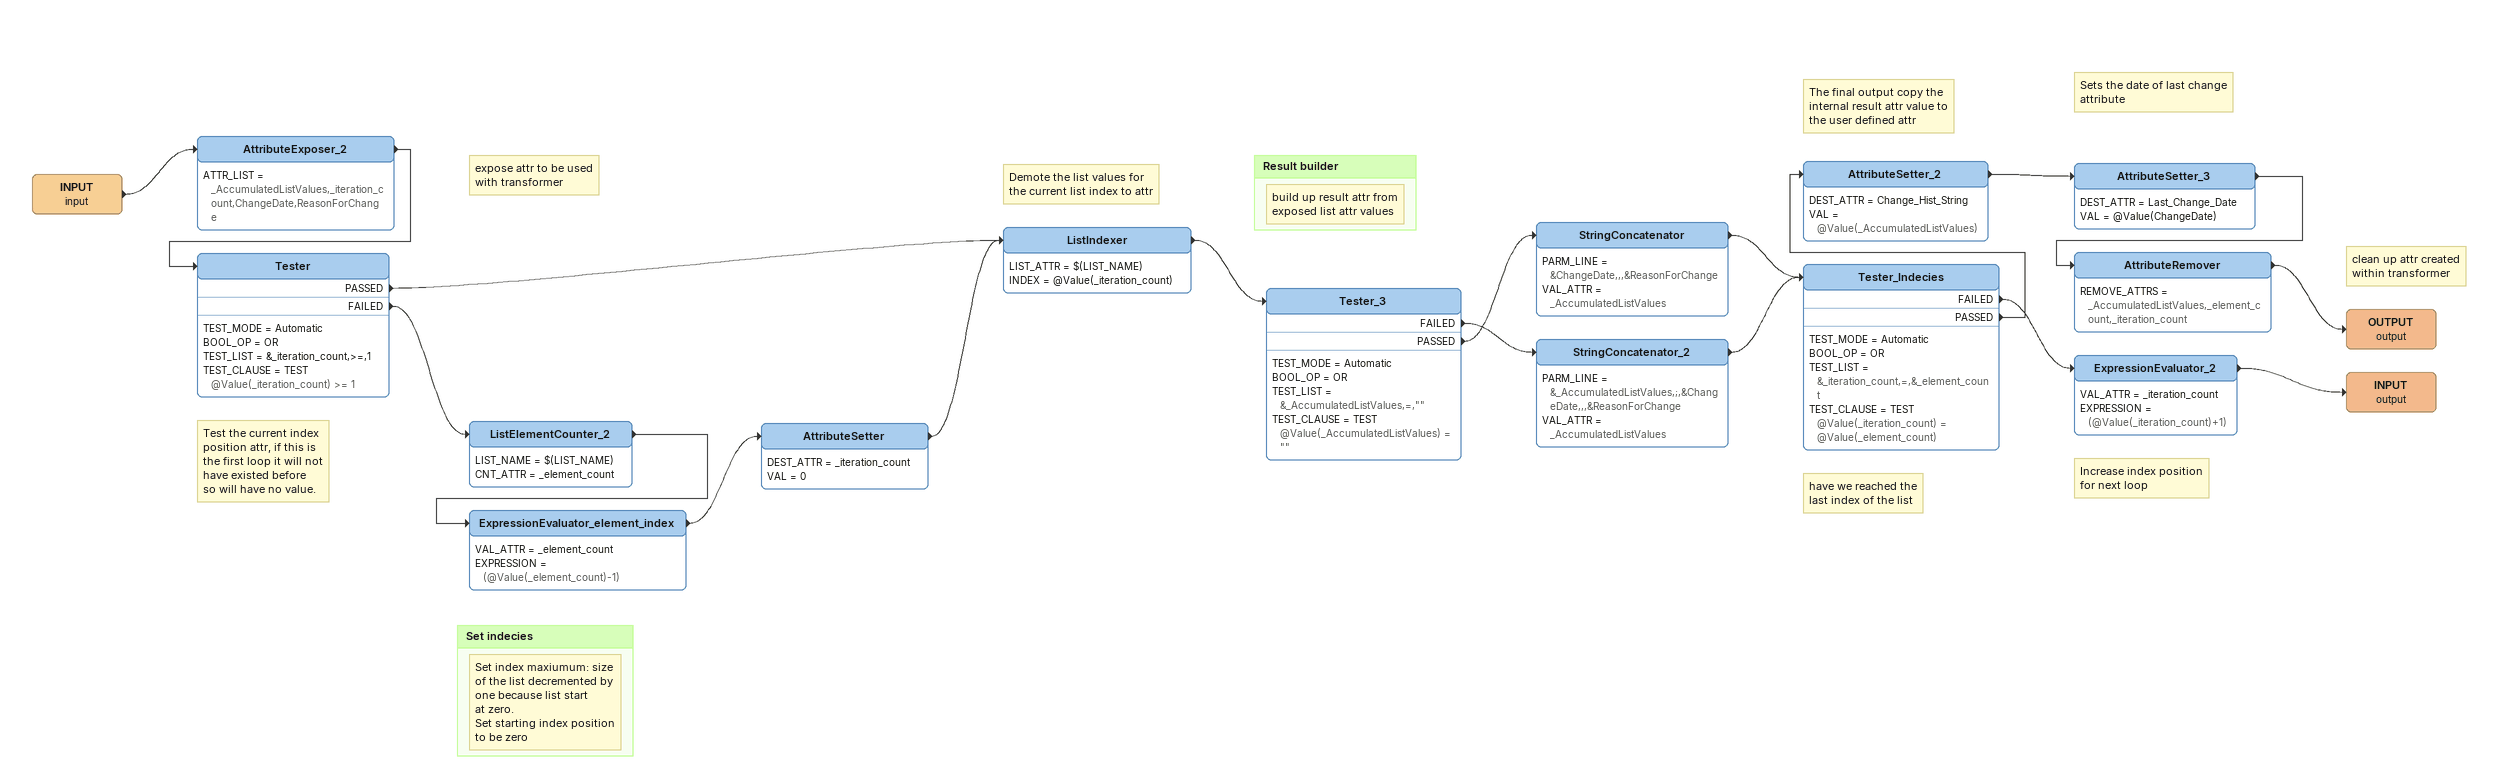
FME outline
INPUT (input)
    -> AttributeExposer_2
Note: expose attr to be used / with transformer
AttributeExposer_2
    ATTR_LIST = _AccumulatedListValues,_iteration_count,ChangeDate,ReasonForChange
    -> Tester
Note: Test the current index / position attr, if this is / the first loop it will not / have existed before / so will have no value.
Tester
    TEST_MODE = Automatic
    BOOL_OP = OR
    TEST_LIST = &_iteration_count,>=,1
    TEST_CLAUSE = TEST @Value(_iteration_count) >= 1
    PASSED -> ListIndexer
    FAILED -> ListElementCounter_2
ListElementCounter_2
    LIST_NAME = $(LIST_NAME)
    CNT_ATTR = _element_count
    -> ExpressionEvaluator_element_index
ExpressionEvaluator_element_index
    VAL_ATTR = _element_count
    EXPRESSION = (@Value(_element_count)-1)
    -> AttributeSetter
AttributeSetter
    DEST_ATTR = _iteration_count
    VAL = 0
    -> ListIndexer
Note: Demote the list values for / the current list index to attr
ListIndexer
    LIST_ATTR = $(LIST_NAME)
    INDEX = @Value(_iteration_count)
    -> Tester_3
Tester_3
    TEST_MODE = Automatic
    BOOL_OP = OR
    TEST_LIST = &_AccumulatedListValues,=,""
    TEST_CLAUSE = TEST @Value(_AccumulatedListValues) = ""
    FAILED -> StringConcatenator_2
    PASSED -> StringConcatenator
StringConcatenator
    PARM_LINE = &ChangeDate,,,&ReasonForChange
    VAL_ATTR = _AccumulatedListValues
    -> Tester_Indecies
StringConcatenator_2
    PARM_LINE = &_AccumulatedListValues,;,&ChangeDate,,,&ReasonForChange
    VAL_ATTR = _AccumulatedListValues
    -> Tester_Indecies
Note: have we reached the / last index of the list
Tester_Indecies
    TEST_MODE = Automatic
    BOOL_OP = OR
    TEST_LIST = &_iteration_count,=,&_element_count
    TEST_CLAUSE = TEST @Value(_iteration_count) = @Value(_element_count)
    FAILED -> ExpressionEvaluator_2
    PASSED -> AttributeSetter_2
Note: The final output copy the / internal result attr value to / the user defined attr
AttributeSetter_2
    DEST_ATTR = Change_Hist_String
    VAL = @Value(_AccumulatedListValues)
    -> AttributeSetter_3
Note: Sets the date of last change attribute
AttributeSetter_3
    DEST_ATTR = Last_Change_Date
    VAL = @Value(ChangeDate)
    -> AttributeRemover
Note: clean up attr created / within transformer
AttributeRemover
    REMOVE_ATTRS = _AccumulatedListValues,_element_count,_iteration_count
    -> OUTPUT (output)
OUTPUT (output)
Note: Increase index position / for next loop
ExpressionEvaluator_2
    VAL_ATTR = _iteration_count
    EXPRESSION = (@Value(_iteration_count)+1)
    -> INPUT (output)
INPUT (output)

Bookmark: Set indecies
Note: Set index maxiumum: size / of the list decremented by / one because list start / at zero. / Set starting index position / to be zero

Bookmark: Result builder
Note: build up result attr from / exposed list attr values
